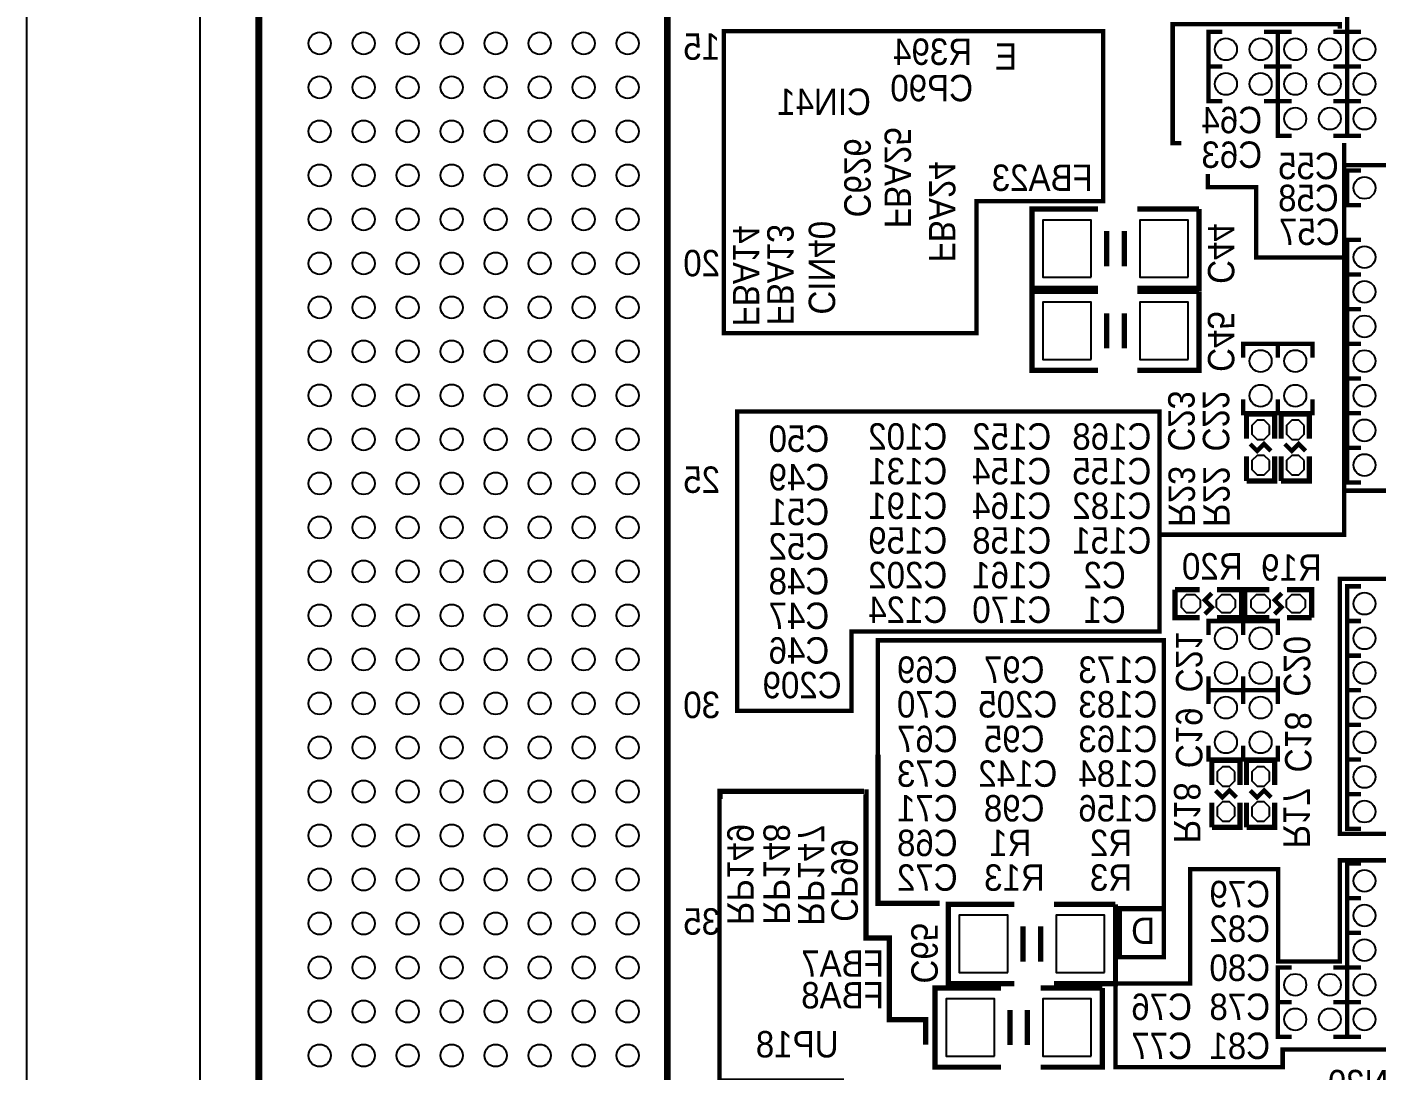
# Model space of a CAD drawing. Extents: x -5 to 120, y 0 to 85.
# Drawn here: x -5 to 33.94, y 26.21 to 56.31 of the extents above; entities that cross this region are included whole.
import ezdxf

# ---------------------------------------------------------------- set-up
doc = ezdxf.new("R2010")
doc.units = 0
for name, color, linetype in [('BG_OUTLINE', 2, 'CONTINUOUS'), ('BG_SILKSCREEN_BOTTOM', 4, 'CONTINUOUS'), ('PG_SILKSCREEN_BOTTOM', 6, 'CONTINUOUS'), ('PIN_BOTTOM', 8, 'CONTINUOUS'), ('RD_SILKSCREEN_BOTTOM', 7, 'CONTINUOUS')]:
    doc.layers.add(name, color=color, linetype=linetype)

msp = doc.modelspace()

# ---------------------------------------------------------------- linework, layer by layer
at = {"layer": 'BG_OUTLINE'}
for points in [[(0, 1.500124), (-1.999996, 1.500124), (-1.999996, 0), (-3.499866, 0, -0.414214), (-4.99999, 1.500124), (-4.99999, 83.49996, -0.414214), (-3.499866, 85.000084), (-1.999996, 85.000084), (-1.999996, 83.49996), (0, 83.49996)], [(0, 1.500124), (0, 83.49996, -0.414214), (1.500124, 85.000084), (113.4999, 85.000084, -0.414214), (115.000024, 83.49996), (115.000024, 1.500124, -0.414214), (113.4999, 0), (1.500124, 0, -0.414214), (0, 1.500124)]]:
    msp.add_lwpolyline(points, format="xyb", dxfattribs=at)
at = {"layer": 'BG_SILKSCREEN_BOTTOM'}
for points, const_width in [([(26.0604, 53.1622), (26.0604, 51.2826), (22.4028, 51.2826), (22.4028, 47.4726), (15.113, 47.4726), (15.113, 56.1848), (26.0604, 56.1848), (26.0604, 53.1622)], 0.127), ([(32.893, 56.261), (32.893, 56.388), (28.067, 56.388), (28.067, 52.959), (28.321, 52.959)], 0.127), ([(29.083, 52.07), (29.083, 51.689), (30.48, 51.689), (30.48, 49.657), (33.02, 49.657), (33.02, 52.959)], 0.127), ([(27.686, 41.656), (33.02, 41.656), (33.02, 52.324), (35.306, 52.324), (35.306, 48.26), (37.9984, 48.26)], 0.127), ([(33.02, 42.926), (34.925, 42.926), (34.925, 42.037), (42.291, 42.037), (42.291, 48.387), (39.1668, 48.387)], 0.127), ([(26.924, 45.212), (15.494, 45.212), (15.494, 36.576), (18.796, 36.576), (18.796, 38.862), (27.686, 38.862), (27.686, 45.212), (26.924, 45.212)], 0.127), ([(36.576, 33.02), (36.576, 31.369), (37.973, 31.369), (37.973, 33.02), (32.893, 33.02), (32.893, 40.386), (38.989, 40.386), (38.989, 40.259)], 0.127), ([(14.986, 34.29), (14.986, 25.90546), (18.5166, 25.90546), (18.5166, 22.88286)], 0.127), ([(19.15414, 34.24936), (14.9987, 34.24936), (14.9987, 34.02838)], 0.1524), ([(19.17192, 34.23412), (19.21256, 34.23412), (19.21256, 30.01264), (19.8882, 30.01264), (19.8882, 27.6606), (20.93976, 27.6606), (20.93976, 26.93416)], 0.1524), ([(35.179, 32.258), (32.893, 32.258), (32.893, 29.337), (31.115, 29.337), (31.115, 32.004), (28.575, 32.004), (28.575, 28.702), (26.416, 28.702), (26.416, 26.289), (31.242, 26.289), (31.242, 26.797), (35.306, 26.797), (35.306, 32.258), (35.179, 32.258)], 0.127)]:
    msp.add_lwpolyline(points, dxfattribs=dict(at, const_width=const_width))
msp.add_lwpolyline([(21.34616, 31.01848, 0.1524, 0.1524, 0), (19.558, 31.01848, 0.1524, 0.1524, 0), (19.558, 35.306, 0.127, 0.127, 0), (19.558, 38.608, 0.127, 0.127, 0), (27.813, 38.608, 0.127, 0.127, 0), (27.813, 30.861, 0.1524, 0.1524, 0), (26.543, 30.861, 0.127, 0.127, 0), (26.543, 29.464, 0.127, 0.127, 0), (27.813, 29.464, 0.127, 0.127, 0), (27.813, 30.861, 0.127, 0.127, 0)], format="xyseb", dxfattribs=at)
at = {"layer": 'PG_SILKSCREEN_BOTTOM'}
for points, const_width in [([(13.482574, 8.160004), (13.482574, 76.84008), (1.692402, 76.84008), (1.692402, 8.160004), (13.482574, 8.160004)], 0.199898), ([(33.504124, 56.16575), (33.104074, 56.16575), (33.104074, 57.166002), (33.504124, 57.166002)], 0.127), ([(29.504132, 55.165752), (29.104082, 55.165752), (29.104082, 56.166004), (29.504132, 56.166004)], 0.127), ([(30.704028, 55.165752), (31.104078, 55.165752), (31.104078, 56.166004), (30.704028, 56.166004)], 0.127), ([(31.503874, 56.166004), (31.103824, 56.166004), (31.103824, 55.165752), (31.503874, 55.165752)], 0.127), ([(32.70377, 56.166004), (33.10382, 56.166004), (33.10382, 55.165752), (32.70377, 55.165752)], 0.127), ([(33.504124, 55.165752), (33.104074, 55.165752), (33.104074, 56.166004), (33.504124, 56.166004)], 0.127), ([(29.504132, 54.165754), (29.104082, 54.165754), (29.104082, 55.166006), (29.504132, 55.166006)], 0.127), ([(30.704028, 54.165754), (31.104078, 54.165754), (31.104078, 55.166006), (30.704028, 55.166006)], 0.127), ([(31.503874, 55.166006), (31.103824, 55.166006), (31.103824, 54.165754), (31.503874, 54.165754)], 0.127), ([(32.70377, 55.166006), (33.10382, 55.166006), (33.10382, 54.165754), (32.70377, 54.165754)], 0.127), ([(33.504124, 54.165754), (33.104074, 54.165754), (33.104074, 55.166006), (33.504124, 55.166006)], 0.127), ([(31.503874, 54.166008), (31.103824, 54.166008), (31.103824, 53.165756), (31.503874, 53.165756)], 0.127), ([(32.70377, 54.166008), (33.10382, 54.166008), (33.10382, 53.165756), (32.70377, 53.165756)], 0.127), ([(33.504124, 53.165756), (33.104074, 53.165756), (33.104074, 54.166008), (33.504124, 54.166008)], 0.127), ([(33.504124, 51.16576), (33.104074, 51.16576), (33.104074, 52.166012), (33.504124, 52.166012)], 0.127), ([(25.908, 51.054), (24.003, 51.054), (24.003, 48.768), (25.908, 48.768)], 0.1524), ([(27.051, 48.768), (28.829, 48.768), (28.829, 51.054)], 0.1524), ([(28.829, 51.054), (27.051, 51.054)], 0.1524), ([(26.162, 50.419), (26.162, 49.403)], 0.1524), ([(26.67, 50.419), (26.67, 49.403)], 0.1524), ([(33.504124, 49.165764), (33.104074, 49.165764), (33.104074, 50.166016), (33.504124, 50.166016)], 0.127), ([(33.504124, 48.165766), (33.104074, 48.165766), (33.104074, 49.166018), (33.504124, 49.166018)], 0.127), ([(25.908, 48.681894), (24.003, 48.681894), (24.003, 46.395894), (25.908, 46.395894)], 0.1524), ([(27.051, 46.395894), (28.829, 46.395894), (28.829, 48.681894)], 0.1524), ([(28.829, 48.681894), (27.051, 48.681894)], 0.1524), ([(26.162, 48.046894), (26.162, 47.030894)], 0.1524), ([(26.67, 48.046894), (26.67, 47.030894)], 0.1524), ([(33.504124, 47.165768), (33.104074, 47.165768), (33.104074, 48.16602), (33.504124, 48.16602)], 0.127), ([(31.104078, 46.765972), (31.104078, 47.166022), (30.103826, 47.166022), (30.103826, 46.765972)], 0.127), ([(32.104076, 46.765972), (32.104076, 47.166022), (31.103824, 47.166022), (31.103824, 46.765972)], 0.127), ([(33.504124, 46.16577), (33.104074, 46.16577), (33.104074, 47.166022), (33.504124, 47.166022)], 0.127), ([(33.504124, 45.165772), (33.104074, 45.165772), (33.104074, 46.166024), (33.504124, 46.166024)], 0.127), ([(31.104078, 45.566076), (31.104078, 45.166026), (30.103826, 45.166026), (30.103826, 45.566076)], 0.127), ([(32.104076, 45.566076), (32.104076, 45.166026), (31.103824, 45.166026), (31.103824, 45.566076)], 0.127), ([(30.197552, 44.427902), (30.197552, 45.139102), (31.010352, 45.139102), (31.010352, 44.427902)], 0.1524), ([(31.19755, 44.427902), (31.19755, 45.139102), (32.01035, 45.139102), (32.01035, 44.427902)], 0.1524), ([(33.504124, 44.165774), (33.104074, 44.165774), (33.104074, 45.166026), (33.504124, 45.166026)], 0.127), ([(30.303978, 44.273978), (30.503876, 44.073826), (30.704028, 44.273978), (30.903926, 44.073826)], 0.127), ([(31.303976, 44.273978), (31.503874, 44.073826), (31.704026, 44.273978), (31.903924, 44.073826)], 0.127), ([(33.50387, 44.166028), (33.10382, 44.166028), (33.10382, 43.165776), (33.50387, 43.165776)], 0.127), ([(31.010352, 43.919902), (31.010352, 43.208702), (30.197552, 43.208702)], 0.1524), ([(30.197552, 43.208702), (30.197552, 43.919902)], 0.1524), ([(32.01035, 43.919902), (32.01035, 43.208702), (31.19755, 43.208702)], 0.1524), ([(31.19755, 43.208702), (31.19755, 43.919902)], 0.1524), ([(28.841954, 39.259256), (28.130754, 39.259256), (28.130754, 40.072056)], 0.1524), ([(28.130754, 40.072056), (28.841954, 40.072056)], 0.1524), ([(29.349954, 40.072056), (30.061154, 40.072056), (30.061154, 39.259256), (29.349954, 39.259256)], 0.1524), ([(30.857952, 39.259256), (30.146752, 39.259256), (30.146752, 40.072056), (30.857952, 40.072056)], 0.1524), ([(31.365952, 40.072056), (32.077152, 40.072056), (32.077152, 39.259256)], 0.1524), ([(33.504124, 39.16553), (33.104074, 39.16553), (33.104074, 40.165782), (33.504124, 40.165782)], 0.127), ([(29.19603, 39.96563), (28.995878, 39.765732), (29.19603, 39.56558), (28.995878, 39.365682)], 0.127), ([(31.011876, 39.365682), (31.212028, 39.56558), (31.011876, 39.765732), (31.212028, 39.96563)], 0.127), ([(32.077152, 39.259256), (31.365952, 39.259256)], 0.1524), ([(29.103828, 38.76548), (29.103828, 39.16553), (30.10408, 39.16553), (30.10408, 38.76548)], 0.127), ([(30.103826, 38.76548), (30.103826, 39.16553), (31.104078, 39.16553), (31.104078, 38.76548)], 0.127), ([(33.504124, 38.165532), (33.104074, 38.165532), (33.104074, 39.165784), (33.504124, 39.165784)], 0.127), ([(33.504124, 37.165534), (33.104074, 37.165534), (33.104074, 38.165786), (33.504124, 38.165786)], 0.127), ([(29.103828, 37.565584), (29.103828, 37.165534), (30.10408, 37.165534), (30.10408, 37.565584)], 0.127), ([(30.103826, 37.565584), (30.103826, 37.165534), (31.104078, 37.165534), (31.104078, 37.565584)], 0.127), ([(30.10408, 36.765738), (30.10408, 37.165788), (29.103828, 37.165788), (29.103828, 36.765738)], 0.127), ([(31.104078, 36.765738), (31.104078, 37.165788), (30.103826, 37.165788), (30.103826, 36.765738)], 0.127), ([(33.504124, 36.165536), (33.104074, 36.165536), (33.104074, 37.165788), (33.504124, 37.165788)], 0.127), ([(33.504124, 35.165538), (33.104074, 35.165538), (33.104074, 36.16579), (33.504124, 36.16579)], 0.127), ([(30.10408, 35.565842), (30.10408, 35.165792), (29.103828, 35.165792), (29.103828, 35.565842)], 0.127), ([(31.104078, 35.565842), (31.104078, 35.165792), (30.103826, 35.165792), (30.103826, 35.565842)], 0.127), ([(29.197554, 34.427668), (29.197554, 35.138868), (30.010354, 35.138868), (30.010354, 34.427668)], 0.1524), ([(30.197552, 34.427668), (30.197552, 35.138868), (31.010352, 35.138868), (31.010352, 34.427668)], 0.1524), ([(33.504124, 34.16554), (33.104074, 34.16554), (33.104074, 35.165792), (33.504124, 35.165792)], 0.127), ([(29.30398, 34.273744), (29.503878, 34.073592), (29.70403, 34.273744), (29.903928, 34.073592)], 0.127), ([(30.303978, 34.273744), (30.503876, 34.073592), (30.704028, 34.273744), (30.903926, 34.073592)], 0.127), ([(30.010354, 33.919668), (30.010354, 33.208468), (29.197554, 33.208468)], 0.1524), ([(29.197554, 33.208468), (29.197554, 33.919668)], 0.1524), ([(31.010352, 33.919668), (31.010352, 33.208468), (30.197552, 33.208468)], 0.1524), ([(30.197552, 33.208468), (30.197552, 33.919668)], 0.1524), ([(33.504124, 33.165542), (33.104074, 33.165542), (33.104074, 34.165794), (33.504124, 34.165794)], 0.127), ([(33.504124, 31.165546), (33.104074, 31.165546), (33.104074, 32.165798), (33.504124, 32.165798)], 0.127), ([(33.504124, 30.165548), (33.104074, 30.165548), (33.104074, 31.1658), (33.504124, 31.1658)], 0.127), ([(23.495, 30.988), (21.59, 30.988), (21.59, 28.702), (23.495, 28.702)], 0.1524), ([(24.638, 28.702), (26.416, 28.702), (26.416, 30.988)], 0.1524), ([(26.416, 30.988), (24.638, 30.988)], 0.1524), ([(23.749, 30.353), (23.749, 29.337)], 0.1524), ([(24.257, 30.353), (24.257, 29.337)], 0.1524), ([(33.504124, 29.16555), (33.104074, 29.16555), (33.104074, 30.165802), (33.504124, 30.165802)], 0.127), ([(31.503874, 29.165804), (31.103824, 29.165804), (31.103824, 28.165552), (31.503874, 28.165552)], 0.127), ([(32.70377, 29.165804), (33.10382, 29.165804), (33.10382, 28.165552), (32.70377, 28.165552)], 0.127), ([(33.504124, 28.165552), (33.104074, 28.165552), (33.104074, 29.165804), (33.504124, 29.165804)], 0.127), ([(23.114, 28.575), (21.209, 28.575), (21.209, 26.289), (23.114, 26.289)], 0.1524), ([(24.257, 26.289), (26.035, 26.289), (26.035, 28.575)], 0.1524), ([(26.035, 28.575), (24.257, 28.575)], 0.1524), ([(31.503874, 28.165806), (31.103824, 28.165806), (31.103824, 27.165554), (31.503874, 27.165554)], 0.127), ([(32.70377, 28.165806), (33.10382, 28.165806), (33.10382, 27.165554), (32.70377, 27.165554)], 0.127), ([(33.504124, 27.165554), (33.104074, 27.165554), (33.104074, 28.165806), (33.504124, 28.165806)], 0.127), ([(23.368, 27.94), (23.368, 26.924)], 0.1524), ([(23.876, 27.94), (23.876, 26.924)], 0.1524)]:
    msp.add_lwpolyline(points, dxfattribs=dict(at, const_width=const_width))
at = {"layer": 'PIN_BOTTOM'}
for points in [[(25.7175, 49.0855), (25.7175, 50.7365), (24.3205, 50.7365), (24.3205, 49.0855)], [(28.5115, 49.0855), (28.5115, 50.7365), (27.1145, 50.7365), (27.1145, 49.0855)], [(25.7175, 46.713394), (25.7175, 48.364394), (24.3205, 48.364394), (24.3205, 46.713394)], [(28.5115, 46.713394), (28.5115, 48.364394), (27.1145, 48.364394), (27.1145, 46.713394)], [(30.857952, 44.808902), (30.705552, 44.961302), (30.502352, 44.961302), (30.349952, 44.808902), (30.349952, 44.554902), (30.502352, 44.402502), (30.705552, 44.402502), (30.857952, 44.554902)], [(31.85795, 44.808902), (31.70555, 44.961302), (31.50235, 44.961302), (31.34995, 44.808902), (31.34995, 44.554902), (31.50235, 44.402502), (31.70555, 44.402502), (31.85795, 44.554902)], [(30.857952, 43.792902), (30.705552, 43.945302), (30.502352, 43.945302), (30.349952, 43.792902), (30.349952, 43.538902), (30.502352, 43.386502), (30.705552, 43.386502), (30.857952, 43.538902)], [(31.85795, 43.792902), (31.70555, 43.945302), (31.50235, 43.945302), (31.34995, 43.792902), (31.34995, 43.538902), (31.50235, 43.386502), (31.70555, 43.386502), (31.85795, 43.538902)], [(28.714954, 39.411656), (28.867354, 39.564056), (28.867354, 39.767256), (28.714954, 39.919656), (28.460954, 39.919656), (28.308554, 39.767256), (28.308554, 39.564056), (28.460954, 39.411656)], [(29.730954, 39.411656), (29.883354, 39.564056), (29.883354, 39.767256), (29.730954, 39.919656), (29.476954, 39.919656), (29.324554, 39.767256), (29.324554, 39.564056), (29.476954, 39.411656)], [(30.476952, 39.919656), (30.324552, 39.767256), (30.324552, 39.564056), (30.476952, 39.411656), (30.730952, 39.411656), (30.883352, 39.564056), (30.883352, 39.767256), (30.730952, 39.919656)], [(31.492952, 39.919656), (31.340552, 39.767256), (31.340552, 39.564056), (31.492952, 39.411656), (31.746952, 39.411656), (31.899352, 39.564056), (31.899352, 39.767256), (31.746952, 39.919656)], [(29.857954, 34.808668), (29.705554, 34.961068), (29.502354, 34.961068), (29.349954, 34.808668), (29.349954, 34.554668), (29.502354, 34.402268), (29.705554, 34.402268), (29.857954, 34.554668)], [(30.857952, 34.808668), (30.705552, 34.961068), (30.502352, 34.961068), (30.349952, 34.808668), (30.349952, 34.554668), (30.502352, 34.402268), (30.705552, 34.402268), (30.857952, 34.554668)], [(29.857954, 33.792668), (29.705554, 33.945068), (29.502354, 33.945068), (29.349954, 33.792668), (29.349954, 33.538668), (29.502354, 33.386268), (29.705554, 33.386268), (29.857954, 33.538668)], [(30.857952, 33.792668), (30.705552, 33.945068), (30.502352, 33.945068), (30.349952, 33.792668), (30.349952, 33.538668), (30.502352, 33.386268), (30.705552, 33.386268), (30.857952, 33.538668)], [(23.3045, 29.0195), (23.3045, 30.6705), (21.9075, 30.6705), (21.9075, 29.0195)], [(26.0985, 29.0195), (26.0985, 30.6705), (24.7015, 30.6705), (24.7015, 29.0195)], [(22.9235, 26.6065), (22.9235, 28.2575), (21.5265, 28.2575), (21.5265, 26.6065)], [(25.7175, 26.6065), (25.7175, 28.2575), (24.3205, 28.2575), (24.3205, 26.6065)]]:
    msp.add_lwpolyline(points, close=True, dxfattribs=at)
for centre, radius in [((3.447542, 55.835042), 0.32004), ((4.717542, 55.835042), 0.32004), ((5.987542, 55.835042), 0.32004), ((7.257542, 55.835042), 0.32004), ((8.527542, 55.835042), 0.32004), ((9.797542, 55.835042), 0.32004), ((11.067542, 55.835042), 0.32004), ((12.337542, 55.835042), 0.32004), ((29.603954, 55.665878), 0.3175), ((30.604206, 55.665878), 0.3175), ((31.603696, 55.665878), 0.3175), ((32.603948, 55.665878), 0.3175), ((33.603946, 55.665878), 0.3175), ((29.603954, 54.66588), 0.3175), ((30.604206, 54.66588), 0.3175), ((31.603696, 54.66588), 0.3175), ((32.603948, 54.66588), 0.3175), ((33.603946, 54.66588), 0.3175), ((3.447542, 54.565042), 0.32004), ((4.717542, 54.565042), 0.32004), ((5.987542, 54.565042), 0.32004), ((7.257542, 54.565042), 0.32004), ((8.527542, 54.565042), 0.32004), ((9.797542, 54.565042), 0.32004), ((11.067542, 54.565042), 0.32004), ((12.337542, 54.565042), 0.32004), ((31.603696, 53.665882), 0.3175), ((32.603948, 53.665882), 0.3175), ((33.603946, 53.665882), 0.3175), ((3.447542, 53.295042), 0.32004), ((4.717542, 53.295042), 0.32004), ((5.987542, 53.295042), 0.32004), ((7.257542, 53.295042), 0.32004), ((8.527542, 53.295042), 0.32004), ((9.797542, 53.295042), 0.32004), ((11.067542, 53.295042), 0.32004), ((12.337542, 53.295042), 0.32004), ((3.447542, 52.025042), 0.32004), ((4.717542, 52.025042), 0.32004), ((5.987542, 52.025042), 0.32004), ((7.257542, 52.025042), 0.32004), ((8.527542, 52.025042), 0.32004), ((9.797542, 52.025042), 0.32004), ((11.067542, 52.025042), 0.32004), ((12.337542, 52.025042), 0.32004), ((33.603946, 51.665886), 0.3175), ((3.447542, 50.755042), 0.32004), ((4.717542, 50.755042), 0.32004), ((5.987542, 50.755042), 0.32004), ((7.257542, 50.755042), 0.32004), ((8.527542, 50.755042), 0.32004), ((9.797542, 50.755042), 0.32004), ((11.067542, 50.755042), 0.32004), ((12.337542, 50.755042), 0.32004), ((33.603946, 49.66589), 0.3175), ((3.447542, 49.485042), 0.32004), ((4.717542, 49.485042), 0.32004), ((5.987542, 49.485042), 0.32004), ((7.257542, 49.485042), 0.32004), ((8.527542, 49.485042), 0.32004), ((9.797542, 49.485042), 0.32004), ((11.067542, 49.485042), 0.32004), ((12.337542, 49.485042), 0.32004), ((33.603946, 48.665892), 0.3175), ((3.447542, 48.215042), 0.32004), ((4.717542, 48.215042), 0.32004), ((5.987542, 48.215042), 0.32004), ((7.257542, 48.215042), 0.32004), ((8.527542, 48.215042), 0.32004), ((9.797542, 48.215042), 0.32004), ((11.067542, 48.215042), 0.32004), ((12.337542, 48.215042), 0.32004), ((33.603946, 47.665894), 0.3175), ((3.447542, 46.945042), 0.32004), ((4.717542, 46.945042), 0.32004), ((5.987542, 46.945042), 0.32004), ((7.257542, 46.945042), 0.32004), ((8.527542, 46.945042), 0.32004), ((9.797542, 46.945042), 0.32004), ((11.067542, 46.945042), 0.32004), ((12.337542, 46.945042), 0.32004), ((30.603952, 46.66615), 0.3175), ((31.60395, 46.66615), 0.3175), ((33.603946, 46.665896), 0.3175), ((3.447542, 45.675042), 0.32004), ((4.717542, 45.675042), 0.32004), ((5.987542, 45.675042), 0.32004), ((7.257542, 45.675042), 0.32004), ((8.527542, 45.675042), 0.32004), ((9.797542, 45.675042), 0.32004), ((11.067542, 45.675042), 0.32004), ((12.337542, 45.675042), 0.32004), ((30.603952, 45.665898), 0.3175), ((31.60395, 45.665898), 0.3175), ((33.603946, 45.665898), 0.3175), ((33.603946, 44.6659), 0.3175), ((3.447542, 44.405042), 0.32004), ((4.717542, 44.405042), 0.32004), ((5.987542, 44.405042), 0.32004), ((7.257542, 44.405042), 0.32004), ((8.527542, 44.405042), 0.32004), ((9.797542, 44.405042), 0.32004), ((11.067542, 44.405042), 0.32004), ((12.337542, 44.405042), 0.32004), ((33.603692, 43.665902), 0.3175), ((3.447542, 43.135042), 0.32004), ((4.717542, 43.135042), 0.32004), ((5.987542, 43.135042), 0.32004), ((7.257542, 43.135042), 0.32004), ((8.527542, 43.135042), 0.32004), ((9.797542, 43.135042), 0.32004), ((11.067542, 43.135042), 0.32004), ((12.337542, 43.135042), 0.32004), ((3.447542, 41.865042), 0.32004), ((4.717542, 41.865042), 0.32004), ((5.987542, 41.865042), 0.32004), ((7.257542, 41.865042), 0.32004), ((8.527542, 41.865042), 0.32004), ((9.797542, 41.865042), 0.32004), ((11.067542, 41.865042), 0.32004), ((12.337542, 41.865042), 0.32004), ((3.447542, 40.595042), 0.32004), ((4.717542, 40.595042), 0.32004), ((5.987542, 40.595042), 0.32004), ((7.257542, 40.595042), 0.32004), ((8.527542, 40.595042), 0.32004), ((9.797542, 40.595042), 0.32004), ((11.067542, 40.595042), 0.32004), ((12.337542, 40.595042), 0.32004), ((33.603946, 39.665656), 0.3175), ((3.447542, 39.325042), 0.32004), ((4.717542, 39.325042), 0.32004), ((5.987542, 39.325042), 0.32004), ((7.257542, 39.325042), 0.32004), ((8.527542, 39.325042), 0.32004), ((9.797542, 39.325042), 0.32004), ((11.067542, 39.325042), 0.32004), ((12.337542, 39.325042), 0.32004), ((29.603954, 38.665658), 0.3175), ((30.603952, 38.665658), 0.3175), ((33.603946, 38.665658), 0.3175), ((3.447542, 38.055042), 0.32004), ((4.717542, 38.055042), 0.32004), ((5.987542, 38.055042), 0.32004), ((7.257542, 38.055042), 0.32004), ((8.527542, 38.055042), 0.32004), ((9.797542, 38.055042), 0.32004), ((11.067542, 38.055042), 0.32004), ((12.337542, 38.055042), 0.32004), ((29.603954, 37.665406), 0.3175), ((30.603952, 37.665406), 0.3175), ((33.603946, 37.66566), 0.3175), ((3.447542, 36.785042), 0.32004), ((4.717542, 36.785042), 0.32004), ((5.987542, 36.785042), 0.32004), ((7.257542, 36.785042), 0.32004), ((8.527542, 36.785042), 0.32004), ((9.797542, 36.785042), 0.32004), ((11.067542, 36.785042), 0.32004), ((12.337542, 36.785042), 0.32004), ((29.603954, 36.665916), 0.3175), ((30.603952, 36.665916), 0.3175), ((33.603946, 36.665662), 0.3175), ((3.447542, 35.515042), 0.32004), ((4.717542, 35.515042), 0.32004), ((5.987542, 35.515042), 0.32004), ((7.257542, 35.515042), 0.32004), ((8.527542, 35.515042), 0.32004), ((9.797542, 35.515042), 0.32004), ((11.067542, 35.515042), 0.32004), ((12.337542, 35.515042), 0.32004), ((29.603954, 35.665664), 0.3175), ((30.603952, 35.665664), 0.3175), ((33.603946, 35.665664), 0.3175), ((33.603946, 34.665666), 0.3175), ((3.447542, 34.245042), 0.32004), ((4.717542, 34.245042), 0.32004), ((5.987542, 34.245042), 0.32004), ((7.257542, 34.245042), 0.32004), ((8.527542, 34.245042), 0.32004), ((9.797542, 34.245042), 0.32004), ((11.067542, 34.245042), 0.32004), ((12.337542, 34.245042), 0.32004), ((33.603946, 33.665668), 0.3175), ((3.447542, 32.975042), 0.32004), ((4.717542, 32.975042), 0.32004), ((5.987542, 32.975042), 0.32004), ((7.257542, 32.975042), 0.32004), ((8.527542, 32.975042), 0.32004), ((9.797542, 32.975042), 0.32004), ((11.067542, 32.975042), 0.32004), ((12.337542, 32.975042), 0.32004), ((3.447542, 31.705042), 0.32004), ((4.717542, 31.705042), 0.32004), ((5.987542, 31.705042), 0.32004), ((7.257542, 31.705042), 0.32004), ((8.527542, 31.705042), 0.32004), ((9.797542, 31.705042), 0.32004), ((11.067542, 31.705042), 0.32004), ((12.337542, 31.705042), 0.32004), ((33.603946, 31.665672), 0.3175), ((33.603946, 30.665674), 0.3175), ((3.447542, 30.435042), 0.32004), ((4.717542, 30.435042), 0.32004), ((5.987542, 30.435042), 0.32004), ((7.257542, 30.435042), 0.32004), ((8.527542, 30.435042), 0.32004), ((9.797542, 30.435042), 0.32004), ((11.067542, 30.435042), 0.32004), ((12.337542, 30.435042), 0.32004), ((33.603946, 29.665676), 0.3175), ((3.447542, 29.165042), 0.32004), ((4.717542, 29.165042), 0.32004), ((5.987542, 29.165042), 0.32004), ((7.257542, 29.165042), 0.32004), ((8.527542, 29.165042), 0.32004), ((9.797542, 29.165042), 0.32004), ((11.067542, 29.165042), 0.32004), ((12.337542, 29.165042), 0.32004), ((31.603696, 28.665678), 0.3175), ((32.603948, 28.665678), 0.3175), ((33.603946, 28.665678), 0.3175), ((3.447542, 27.895042), 0.32004), ((4.717542, 27.895042), 0.32004), ((5.987542, 27.895042), 0.32004), ((7.257542, 27.895042), 0.32004), ((8.527542, 27.895042), 0.32004), ((9.797542, 27.895042), 0.32004), ((11.067542, 27.895042), 0.32004), ((12.337542, 27.895042), 0.32004), ((31.603696, 27.66568), 0.3175), ((32.603948, 27.66568), 0.3175), ((33.603946, 27.66568), 0.3175), ((3.447542, 26.625042), 0.32004), ((4.717542, 26.625042), 0.32004), ((5.987542, 26.625042), 0.32004), ((7.257542, 26.625042), 0.32004), ((8.527542, 26.625042), 0.32004), ((9.797542, 26.625042), 0.32004), ((11.067542, 26.625042), 0.32004), ((12.337542, 26.625042), 0.32004)]:
    msp.add_circle(centre, radius, dxfattribs=at)

# ---------------------------------------------------------------- texts
at = {"layer": 'BG_SILKSCREEN_BOTTOM', "text_generation_flag": 2, "width": 0.936667}
for s, p in [('E', (23.57628, 55.07736)), ('D', (27.559, 29.845))]:
    msp.add_text(s, height=0.762, dxfattribs=at).set_placement(p)
at = {"layer": 'PG_SILKSCREEN_BOTTOM', "text_generation_flag": 2, "width": 0.936667}
for s, p in [('15', (15.00378, 55.36311)), ('20', (15.00378, 49.113186)), ('25', (15.00378, 42.863008)), ('30', (15.00378, 36.363148)), ('35', (15.00378, 30.11297))]:
    msp.add_text(s, height=0.762, dxfattribs=at).set_placement(p)
at = {"layer": 'RD_SILKSCREEN_BOTTOM', "text_generation_flag": 2, "width": 0.936667}
for s, p in [('R394', (22.27961, 55.21452)), ('CP90', (22.30501, 54.1655)), ('CIN41', (19.35734, 53.76926)), ('C64', (30.64764, 53.242718)), ('C63', (30.64764, 52.24272)), ('C55', (32.860742, 51.916838)), ('FBA23', (25.76322, 51.57724)), ('C58', (32.860742, 50.99304)), ('C57', (32.886142, 50.018442)), ('C50', (18.155412, 44.045886)), ('C102', (21.562314, 44.109894)), ('C152', (24.562562, 44.109894)), ('C168', (27.451304, 44.109894)), ('C49', (18.155412, 42.93489)), ('C131', (21.562568, 43.109896)), ('C154', (24.562308, 43.109896)), ('C155', (27.451304, 43.109896)), ('C191', (21.562314, 42.109898)), ('C164', (24.562308, 42.109898)), ('C182', (27.451304, 42.109898)), ('C51', (18.155412, 41.934892)), ('C52', (18.155412, 40.934894)), ('C159', (21.562568, 41.1099)), ('C158', (24.562308, 41.1099)), ('C151', (27.451304, 41.1099)), ('C202', (21.562314, 40.109902)), ('C161', (24.562562, 40.109902)), ('C2', (26.714958, 40.109902)), ('R20', (30.086554, 40.361616)), ('R19', (32.371792, 40.326056)), ('C48', (18.155412, 39.934896)), ('C124', (21.562314, 39.109904)), ('C170', (24.562562, 39.109904)), ('C1', (26.714958, 39.109904)), ('C47', (18.155412, 38.934898)), ('C46', (18.155412, 37.9349)), ('C69', (21.861272, 37.379656)), ('C97', (24.369014, 37.379656)), ('C173', (27.62631, 37.379656)), ('C209', (18.512028, 36.934902)), ('C70', (21.861272, 36.379658)), ('C205', (24.737568, 36.379658)), ('C183', (27.62631, 36.379658)), ('C67', (21.861272, 35.37966)), ('C95', (24.369014, 35.37966)), ('C163', (27.62631, 35.37966)), ('C73', (21.861272, 34.379662)), ('C142', (24.737568, 34.379662)), ('C184', (27.626564, 34.379662)), ('C71', (21.861272, 33.379664)), ('C98', (24.369014, 33.379664)), ('C156', (27.62631, 33.379664)), ('C68', (21.861272, 32.379666)), ('R1', (23.99284, 32.379666)), ('R2', (26.897838, 32.379666)), ('C72', (21.861272, 31.379668)), ('R13', (24.377142, 31.379668)), ('R3', (26.897838, 31.379668)), ('C79', (30.878272, 30.903672)), ('C82', (30.878272, 29.903674)), ('FBA7', (19.73326, 28.89758)), ('C80', (30.878272, 28.776676)), ('FBA8', (19.73326, 27.98318)), ('C76', (28.624022, 27.649678)), ('C78', (30.878272, 27.649678)), ('UP18', (18.423128, 26.569162)), ('C77', (28.624022, 26.52268)), ('C81', (30.878272, 26.52268)), ('CIN29', (35.24758, 25.44826))]:
    msp.add_text(s, height=0.762, dxfattribs=at).set_placement(p)
for s, p in [('FBA25', (19.75104, 50.50028)), ('C626', (18.58772, 50.81397)), ('FBA24', (21.03374, 49.513998)), ('CIN40', (17.56156, 48.00854)), ('C44', (29.083, 48.895)), ('FBA14', (15.37462, 47.66564)), ('FBA13', (16.36522, 47.69358)), ('C45', (29.083, 46.355)), ('C23', (27.936952, 44.057824)), ('C22', (28.93695, 44.057824)), ('R23', (27.947112, 41.880282)), ('R22', (28.94711, 41.880282)), ('C21', (28.161234, 37.103812)), ('C20', (31.274512, 36.981892)), ('C19', (28.161234, 34.91611)), ('C18', (31.310072, 34.79419)), ('R18', (28.105354, 32.751268)), ('R17', (31.264352, 32.603948)), ('RP149', (15.21206, 30.38602)), ('RP148', (16.256, 30.39618)), ('RP147', (17.24914, 30.36824)), ('CP99', (18.21688, 30.48254)), ('C65', (20.5232, 28.702))]:
    msp.add_text(s, height=0.762, rotation=270, dxfattribs=at).set_placement(p)

doc.saveas('drawing.dxf')
